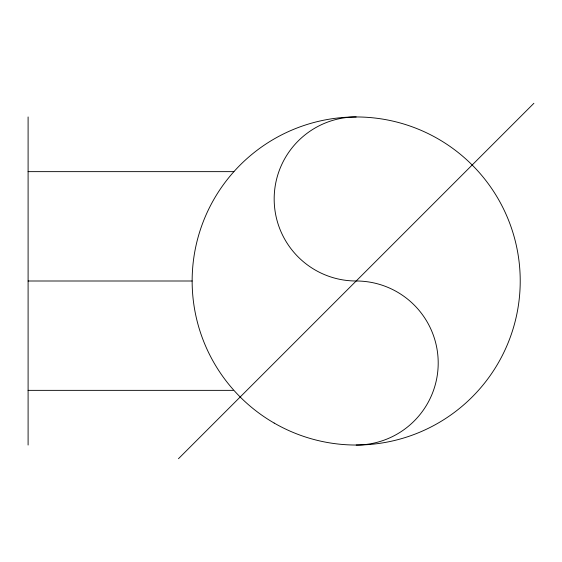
<?xml version="1.0" encoding="UTF-8"?>
<svg xmlns="http://www.w3.org/2000/svg" width="562" height="562" viewBox="0 0 562 562"><rect width="100%" height="100%" fill="white"/><g stroke="black" fill="none" stroke-linecap="round" stroke-linejoin="round"><path stroke-width="0.84" d="M178.47 458.711L533.9 103.289M28.1 171.642L233.918 171.642M28.1 281L192.141 281M28.1 390.358L233.153 390.358M28.1 116.959L28.1 445.041M356.182 116.959A82.017 82.017 0 0 0 274.172 198.976A82.017 82.017 0 0 0 356.182 280.993A82.024 82.024 0 0 1 438.205 363.017A82.024 82.024 0 0 1 356.182 445.041M274.165 423.06A164.041 164.041 0 0 0 520.222 281A164.041 164.041 0 0 0 274.165 138.933A164.041 164.041 0 0 0 274.165 423.06"/></g></svg>
